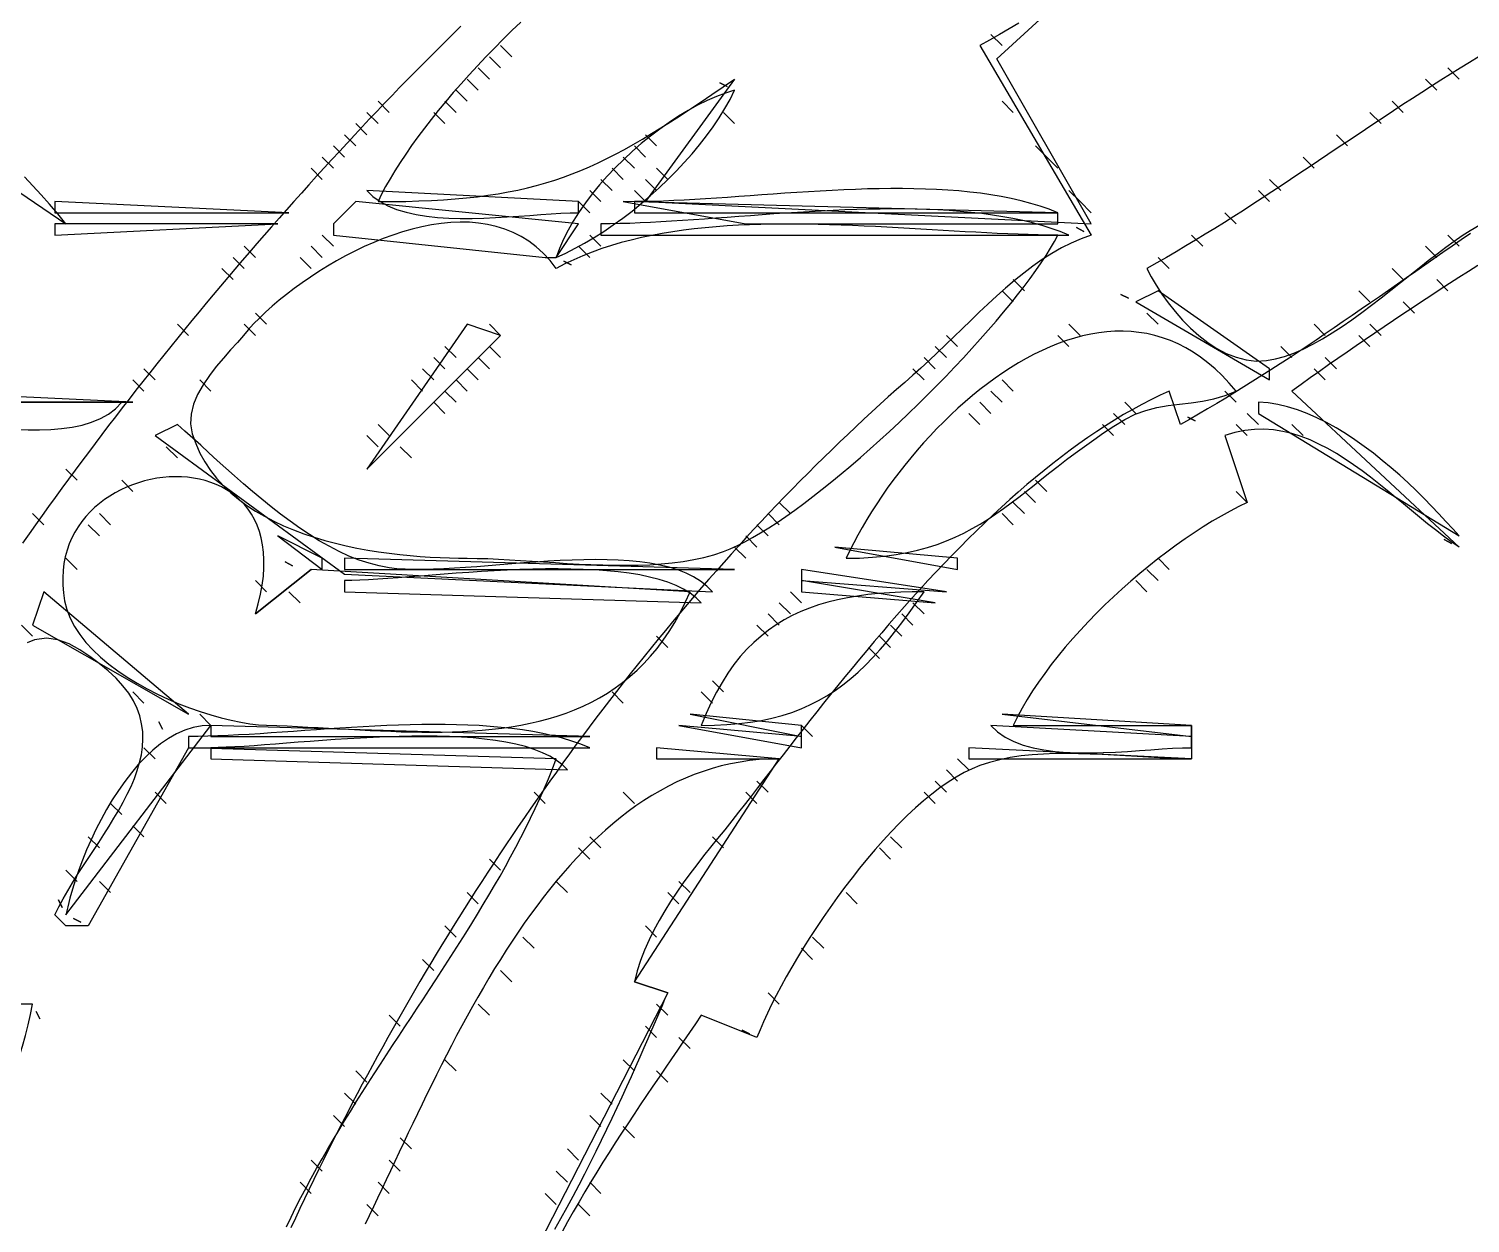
# Model space of a CAD drawing. Extents: x 0 to 1288, y 0 to 860.
# Drawn here: x 78.7 to 208, y 597.3 to 704.5 of the extents above; entities that cross this region are included whole.
import ezdxf

# ---------------------------------------------------------------- set-up
doc = ezdxf.new("R2010")
doc.units = 0
for name, color, linetype in [('C19', 19, 'CONTINUOUS'), ('C250', 250, 'CONTINUOUS'), ('C251', 251, 'CONTINUOUS'), ('C252', 252, 'CONTINUOUS'), ('C253', 253, 'CONTINUOUS'), ('C254', 254, 'CONTINUOUS'), ('C29', 29, 'CONTINUOUS'), ('C47', 47, 'CONTINUOUS'), ('C7', 7, 'CONTINUOUS')]:
    doc.layers.add(name, color=color, linetype=linetype)

msp = doc.modelspace()

# ---------------------------------------------------------------- linework, layer by layer
at = {"layer": 'C19'}
for points in [[(117.4414, 704.7328), (116.7458, 704.0538), (116.0524, 703.3723), (115.3613, 702.6883), (114.6725, 702.0018), (113.9859, 701.3128), (113.3016, 700.6214), (112.6196, 699.9274), (111.9398, 699.2309), (111.2624, 698.532), (110.5873, 697.8305), (109.9146, 697.1266), (109.2442, 696.4202), (108.5761, 695.7113), (107.9104, 695), (107.219, 694.2566), (106.5304, 693.512), (105.8444, 692.7662), (105.161, 692.0191), (104.4804, 691.2707), (103.8023, 690.521), (103.1268, 689.7699), (102.454, 689.0175), (101.7837, 688.2638), (101.116, 687.5086), (100.4509, 686.752), (99.7883, 685.9939), (99.1283, 685.2343), (98.4707, 684.4733), (97.8157, 683.7107), (97.1632, 682.9466), (96.5132, 682.1809), (95.8656, 681.4137), (95.2205, 680.6448), (94.5778, 679.8742), (93.9376, 679.102), (93.2998, 678.3282), (92.6644, 677.5526), (92.0314, 676.7753), (91.4007, 675.9962), (90.7725, 675.2153), (90.1466, 674.4327), (89.523, 673.6482), (88.9018, 672.8619), (88.2828, 672.0737), (87.6662, 671.2836), (87.0519, 670.4916), (86.4398, 669.6976), (85.83, 668.9017), (85.2225, 668.1038), (84.6172, 667.3039), (84.0141, 666.5019), (83.4132, 665.6979), (82.8145, 664.8918), (82.218, 664.0836), (81.6237, 663.2733), (81.0316, 662.4609), (80.4416, 661.6462), (79.8537, 660.8294), (79.2679, 660.0103), (78.6843, 659.189), (78.1027, 658.3654)], [(164, 703), (174, 686), (173.0939, 685.6741), (172.2019, 685.2855), (171.3236, 684.8393), (170.4585, 684.3405), (169.606, 683.7945), (168.7656, 683.2062), (167.937, 682.581), (167.1195, 681.9238), (166.3127, 681.2399), (165.516, 680.5343), (164.729, 679.8124), (163.9513, 679.0791), (163.1822, 678.3397), (162.4212, 677.5992), (161.668, 676.8629), (160.922, 676.1359), (160.1827, 675.4233), (159.4496, 674.7303), (158.7221, 674.062), (158, 673.4236)], [(208.0204, 686.154), (207.1995, 685.586), (206.3797, 685.0172), (205.561, 684.4478), (204.7434, 683.8781), (203.9267, 683.3084), (203.1109, 682.739), (202.2959, 682.1702), (201.4817, 681.6023), (200.6682, 681.0356), (199.8554, 680.4704), (199.0431, 679.9069), (198.2313, 679.3455), (197.4199, 678.7865), (196.6089, 678.2301), (195.7983, 677.6766), (194.9878, 677.1264), (194.1776, 676.5796), (193.3674, 676.0367), (192.5573, 675.4979), (191.7472, 674.9635), (190.937, 674.4338), (190.1266, 673.9091), (189.316, 673.3896), (188.5051, 672.8757), (187.6939, 672.3677), (186.8822, 671.8658), (186.0701, 671.3703), (185.2574, 670.8816), (184.4442, 670.3999), (183.6302, 669.9256), (182.8155, 669.4588), (182, 669), (181, 672), (180.1743, 671.62), (179.3519, 671.2178), (178.5327, 670.7941), (177.7169, 670.3494), (176.9045, 669.8843), (176.0955, 669.3996), (175.2902, 668.8957), (174.4885, 668.3733), (173.6906, 667.833), (172.8965, 667.2755), (172.1063, 666.7013), (171.32, 666.111), (170.5379, 665.5054), (169.7599, 664.8849), (168.9861, 664.2502), (168.2166, 663.602), (167.4515, 662.9408), (166.6909, 662.2672), (165.9348, 661.5819), (165.1834, 660.8855), (164.4366, 660.1786), (163.6947, 659.4618), (162.9576, 658.7358), (162.2255, 658.001), (161.4984, 657.2583), (160.7764, 656.5081), (160.0597, 655.7511), (159.3481, 654.9879), (158.642, 654.2191), (157.9413, 653.4454), (157.2461, 652.6673), (156.5565, 651.8854), (155.8725, 651.1005), (155.1944, 650.313), (154.522, 649.5237), (153.8556, 648.7331), (153.1952, 647.9418), (152.5409, 647.1505), (151.8927, 646.3597), (151.2508, 645.5701), (150.6152, 644.7824), (149.986, 643.997), (149.3633, 643.2147), (148.7471, 642.436), (148.1376, 641.6616), (147.5349, 640.8921), (146.9389, 640.1281), (146.3498, 639.3701), (145.7677, 638.6189), (145.1926, 637.875), (144.6247, 637.1391), (144.064, 636.4118), (143.5105, 635.6936), (142.9645, 634.9853), (142.355, 634.2042), (141.7349, 633.4237), (141.1075, 632.6423), (140.4765, 631.859), (139.8455, 631.0723), (139.218, 630.281), (138.5975, 629.4838), (137.9877, 628.6795), (137.392, 627.8669), (136.8141, 627.0446), (136.2576, 626.2113), (135.7259, 625.3659), (135.2226, 624.507), (134.7514, 623.6333), (134.3157, 622.7437), (133.9192, 621.8368), (133.5653, 620.9114), (133.2577, 619.9662), (133, 619), (136, 618), (117, 581)], [(98, 678), (99, 677), (98, 678)], [(158, 673.4235), (157.2578, 672.7784), (156.5185, 672.1279), (155.7821, 671.4723), (155.0487, 670.8114), (154.3182, 670.1454), (153.5906, 669.4745), (152.8661, 668.7985), (152.1446, 668.1177), (151.4261, 667.4322), (150.7107, 666.7419), (149.9983, 666.047), (149.2891, 665.3476), (148.5829, 664.6437), (147.88, 663.9354), (147.1801, 663.2228), (146.4835, 662.506), (145.7901, 661.7851), (145.0999, 661.0601), (144.4129, 660.3311), (143.7292, 659.5982), (143.0488, 658.8615), (142.3718, 658.121), (141.698, 657.3769), (141.0276, 656.6292), (140.3606, 655.878), (139.697, 655.1234), (139.0368, 654.3654), (138.3801, 653.6042), (137.7268, 652.8398), (137.077, 652.0723), (136.4307, 651.3017), (135.7879, 650.5282), (135.1487, 649.7519), (134.513, 648.9728), (133.8809, 648.1909), (133.2525, 647.4065), (132.6277, 646.6195), (132.0065, 645.83), (131.389, 645.0381), (130.7752, 644.244), (130.1651, 643.4476), (129.5588, 642.6491), (128.9562, 641.8485), (128.3574, 641.0459), (127.7624, 640.2414), (127.1713, 639.4351), (126.584, 638.6271), (126.0005, 637.8174), (125.4209, 637.0061), (124.8453, 636.1933), (124.2736, 635.379), (123.7058, 634.5634), (123.142, 633.7466), (122.5822, 632.9286), (122.0264, 632.1094), (121.4747, 631.2893), (120.927, 630.4682), (120.3834, 629.6462), (119.8439, 628.8234), (119.3086, 628), (118.7877, 627.1919), (118.2699, 626.3819), (117.7554, 625.57), (117.2441, 624.7562), (116.7359, 623.9405), (116.231, 623.1229), (115.7292, 622.3034), (115.2306, 621.482), (114.7352, 620.6588), (114.2431, 619.8338), (113.7541, 619.0069), (113.2684, 618.1783), (112.7859, 617.3478), (112.3066, 616.5156), (111.8305, 615.6815), (111.3577, 614.8458), (110.8881, 614.0082), (110.4217, 613.169), (109.9586, 612.328), (109.4987, 611.4853), (109.0421, 610.641), (108.5887, 609.7949), (108.1386, 608.9472), (107.6917, 608.0978), (107.2481, 607.2468), (106.8078, 606.3941), (106.3707, 605.5399), (105.9369, 604.684), (105.5064, 603.8266), (105.0792, 602.9675), (104.6552, 602.1069), (104.2346, 601.2448), (103.8172, 600.3811), (103.4032, 599.5159), (102.9924, 598.6491), (102.5849, 597.7809), (102.1808, 596.9112)], [(90.333336, 642.333313), (90.666664, 641.666687), (90.333336, 642.333313)]]:
    msp.add_lwpolyline(points, dxfattribs=at)
at = {"layer": 'C250'}
for points in [[(108, 696), (109, 695), (108, 696)], [(199, 697), (200, 696), (199, 697)], [(196, 695), (197, 694), (196, 695)], [(189, 690), (190, 689), (189, 690)], [(81, 689), (81, 688), (102, 688), (81, 689)], [(172.666672, 686.666687), (173.333328, 686.333313), (172.666672, 686.666687)], [(166, 681), (167, 680), (166, 681)], [(176.666672, 680.666687), (177.333328, 680.333313), (176.666672, 680.666687)], [(166, 673), (167, 672), (166, 673)], [(186, 672), (187, 671), (186, 672)], [(189, 671), (189, 670), (207, 659), (206.4304, 659.6444), (205.8302, 660.308), (205.2009, 660.9862), (204.5442, 661.6748), (203.8616, 662.3695), (203.1548, 663.066), (202.4254, 663.7599), (201.675, 664.447), (200.9052, 665.1229), (200.1177, 665.7834), (199.3141, 666.424), (198.4959, 667.0406), (197.6648, 667.6288), (196.8225, 668.1843), (195.9704, 668.7027), (195.1103, 669.1798), (194.2438, 669.6112), (193.3725, 669.9927), (192.4979, 670.32), (191.6218, 670.5886), (190.7456, 670.7944), (189.8712, 670.9329), (189, 671)], [(82, 657), (83, 656), (82, 657)], [(95, 642), (95, 641), (129, 641), (95, 642)], [(148, 642), (149, 641), (148, 642)], [(155, 631), (156, 630), (155, 631)], [(82.666664, 624.666687), (83.333336, 624.333313), (82.666664, 624.666687)], [(127, 604), (128, 603), (127, 604)]]:
    msp.add_lwpolyline(points, dxfattribs=at)
at = {"layer": 'C251'}
for points in [[(167.4906, 705.0198), (166.6247, 704.5053), (165.7544, 703.997), (164.8796, 703.4951), (164, 703)], [(57, 704.011597), (82, 687), (81.259, 687.9003), (80.5163, 688.7718), (79.7717, 689.6148), (79.025, 690.4299), (78.2762, 691.2176)], [(165, 704), (166, 703), (165, 704)], [(119, 701), (120, 700), (119, 701)], [(120, 702), (121, 701), (120, 702)], [(204, 700), (205, 699), (204, 700)], [(126, 684), (126.8384, 684.3826), (127.6857, 684.809), (128.539, 685.2766), (129.3953, 685.7834), (130.2518, 686.3269), (131.1055, 686.905), (131.9535, 687.5154), (132.7928, 688.1558), (133.6206, 688.8239), (134.4339, 689.5174), (135.2298, 690.2342), (136.0053, 690.9719), (136.7576, 691.7282), (137.4838, 692.5009), (138.1808, 693.2877), (138.8459, 694.0864), (139.4759, 694.8946), (140.0682, 695.7102), (140.6196, 696.5307), (141.1273, 697.3541), (141.5884, 698.1779), (142, 699), (141.1883, 698.7446), (140.3609, 698.4311), (139.5215, 698.0626), (138.6739, 697.6423), (137.8217, 697.1733), (136.9689, 696.6588), (136.119, 696.1019), (135.276, 695.5058), (134.4434, 694.8737), (133.6252, 694.2086), (132.8251, 693.5137), (132.0467, 692.7922), (131.294, 692.0472), (130.5705, 691.2819), (129.8802, 690.4995), (129.2267, 689.703), (128.6139, 688.8957), (128.0454, 688.0806), (127.525, 687.261), (127.0565, 686.44), (126.6437, 685.6207), (126.2902, 684.8063), (126, 684)], [(140.666672, 699.666687), (141.333328, 699.333313), (140.666672, 699.666687)], [(110, 698), (111, 697), (110, 698)], [(109, 697), (110, 696), (109, 697)], [(141, 697), (142, 696), (141, 697)], [(104, 692), (105, 691), (104, 692)], [(131, 692), (132, 691), (131, 692)], [(132, 693), (133, 692), (132, 693)], [(135, 692), (136, 691), (135, 692)], [(170, 693), (171, 692), (170, 693)], [(130, 691), (131, 690), (130, 691)], [(134, 691), (135, 690), (134, 691)], [(109, 690), (109.5475, 689.4657), (110.1807, 689.0084), (110.8918, 688.6229), (111.6728, 688.3039), (112.5158, 688.0463), (113.413, 687.8447), (114.3565, 687.6941), (115.3382, 687.589), (116.3505, 687.5244), (117.3853, 687.495), (118.4348, 687.4955), (119.4911, 687.5208), (120.5462, 687.5657), (121.5924, 687.6248), (122.6216, 687.693), (123.6261, 687.765), (124.5978, 687.8356), (125.529, 687.8997), (126.4116, 687.9519), (127.2379, 687.9871), (128, 688), (128, 689), (109, 690)], [(129, 690), (130, 689), (129, 690)], [(133, 689), (133, 688), (171, 688), (170.2143, 688.3094), (169.4024, 688.5907), (168.5654, 688.8449), (167.7047, 689.073), (166.8217, 689.2761), (165.9177, 689.4553), (164.9939, 689.6117), (164.0518, 689.7463), (163.0926, 689.8603), (162.1178, 689.9547), (161.1285, 690.0305), (160.1263, 690.0889), (159.1123, 690.1309), (158.0879, 690.1576), (157.0545, 690.1701), (156.0134, 690.1695), (154.9659, 690.1567), (153.9134, 690.133), (152.8571, 690.0994), (151.7984, 690.0569), (150.7387, 690.0067), (149.6792, 689.9497), (148.6214, 689.8872), (147.5664, 689.8201), (146.5158, 689.7495), (145.4707, 689.6765), (144.4326, 689.6023), (143.4027, 689.5278), (142.3824, 689.4541), (141.3731, 689.3823), (140.376, 689.3135), (139.3925, 689.2488), (138.4238, 689.1892), (137.4715, 689.1359), (136.5367, 689.0898), (135.6208, 689.0521), (134.7252, 689.0239), (133.8511, 689.0061), (133, 689)], [(108, 689), (106, 687), (106, 686), (125, 684), (126, 684), (128, 687), (108, 689)], [(128, 689), (129, 688), (128, 689)], [(173, 689), (174, 688), (173, 689)], [(129, 686), (130, 685), (129, 686)], [(141, 657.6033), (141.6065, 657.8453), (142.2434, 658.1345), (142.9088, 658.4689), (143.6008, 658.8466), (144.3175, 659.2656), (145.057, 659.724), (145.8175, 660.2198), (146.597, 660.7511), (147.3937, 661.3159), (148.2058, 661.9123), (149.0312, 662.5383), (149.8682, 663.1919), (150.7148, 663.8713), (151.5692, 664.5745), (152.4295, 665.2995), (153.2938, 666.0443), (154.1602, 666.8071), (155.0268, 667.5859), (155.8918, 668.3787), (156.7532, 669.1835), (157.6093, 669.9985), (158.458, 670.8217), (159.2976, 671.6511), (160.126, 672.4848), (160.9416, 673.3208), (161.7423, 674.1571), (162.5263, 674.992), (163.2917, 675.8232), (164.0366, 676.6491), (164.7592, 677.4675), (165.4575, 678.2765), (166.1296, 679.0742), (166.7738, 679.8587), (167.3881, 680.6279), (167.9706, 681.3799), (168.5194, 682.1129), (169.0327, 682.8248), (169.5085, 683.5136), (169.945, 684.1775), (170.3404, 684.8145), (170.6926, 685.4226), (171, 686)], [(183, 686), (184, 685), (183, 686)], [(98, 685), (99, 684), (98, 685)], [(104, 685), (105, 684), (104, 685)], [(204, 685), (205, 684), (204, 685)], [(96, 683), (97, 682), (96, 683)], [(97, 684), (98, 683), (97, 684)], [(103, 684), (104, 683), (103, 684)], [(126.666664, 683.666687), (127.333336, 683.333313), (126.666664, 683.666687)], [(167, 682), (168, 681), (167, 682)], [(205, 682), (206, 681), (205, 682)], [(92, 678), (93, 677), (92, 678)], [(120, 678), (121, 677), (120, 678)], [(194, 678), (195, 677), (194, 678)], [(199, 678), (200, 677), (199, 678)], [(152, 657), (153.2097, 657.0212), (154.3583, 657.0839), (155.4495, 657.1866), (156.487, 657.3277), (157.4747, 657.5056), (158.4163, 657.7189), (159.3156, 657.966), (160.1764, 658.2453), (161.0024, 658.5553), (161.7973, 658.8946), (162.5651, 659.2614), (163.3094, 659.6544), (164.0341, 660.072), (164.7428, 660.5126), (165.4395, 660.9747), (166.1278, 661.4568), (166.8115, 661.9573), (167.4944, 662.4746), (168.1802, 663.0074), (168.8728, 663.5539), (169.5759, 664.1128), (170.2934, 664.6823), (171.0288, 665.2611), (171.7862, 665.8476), (172.5691, 666.4402), (173.3814, 667.0374), (174.2269, 667.6376), (175.1093, 668.2394), (176.0324, 668.8411), (177, 669.4414), (177.9381, 669.9217), (178.9061, 670.2701), (179.8981, 670.5172), (180.9078, 670.6939), (181.9292, 670.8309), (182.9563, 670.9591), (183.983, 671.1093), (185.0032, 671.3123), (186.0109, 671.5989), (187, 672), (186.3845, 672.7199), (185.7577, 673.3832), (185.12, 673.991), (184.4721, 674.5445), (183.8146, 675.0448), (183.1482, 675.4931), (182.4734, 675.8905), (181.7908, 676.2382), (181.1012, 676.5373), (180.405, 676.789), (179.7029, 676.9944), (178.9956, 677.1547), (178.2835, 677.271), (177.5675, 677.3445), (176.848, 677.3764), (176.1257, 677.3677), (175.4012, 677.3196), (174.6751, 677.2333), (173.9481, 677.1099), (173.2207, 676.9507), (172.4936, 676.7566), (171.7674, 676.5289), (171.0426, 676.2688), (170.32, 675.9774), (169.6001, 675.6557), (168.8836, 675.3051), (168.171, 674.9266), (167.463, 674.5214), (166.7602, 674.0906), (166.0632, 673.6354), (165.3727, 673.1569), (164.6892, 672.6564), (164.0133, 672.1348), (163.3457, 671.5935), (162.6871, 671.0335), (162.0379, 670.4559), (161.3988, 669.8621), (160.7705, 669.253), (160.1536, 668.6298), (159.5486, 667.9938), (158.9562, 667.3459), (158.377, 666.6875), (157.8117, 666.0196), (157.2607, 665.3434), (156.7249, 664.6601), (156.2047, 663.9707), (155.7007, 663.2765), (155.2137, 662.5786), (154.7442, 661.8781), (154.2929, 661.1762), (153.8602, 660.4741), (153.447, 659.7729), (153.0537, 659.0737), (152.681, 658.3777), (152.3296, 657.6861), (152, 657)], [(191, 676), (192, 675), (191, 676)], [(89, 674), (90, 673), (89, 674)], [(118, 674), (119, 673), (118, 674)], [(119, 675), (120, 674), (119, 675)], [(159, 675), (160, 674), (159, 675)], [(194, 674), (195, 673), (194, 674)], [(117, 673), (118, 672), (117, 673)], [(20, 672), (20, 671), (88, 671), (67, 672), (20, 672)], [(116, 672), (117, 671), (116, 672)], [(165, 672), (166, 671), (165, 672)], [(20, 671), (20, 669), (70, 669), (70.7993, 668.9847), (71.6577, 668.9435), (72.5666, 668.8834), (73.5173, 668.8112), (74.5014, 668.7339), (75.5104, 668.6585), (76.5356, 668.5918), (77.5686, 668.5409), (78.6008, 668.5125), (79.6237, 668.5138), (80.6286, 668.5515), (81.6072, 668.6327), (82.5508, 668.7643), (83.4509, 668.9532), (84.299, 669.2063), (85.0864, 669.5306), (85.8048, 669.933), (86.4455, 670.4205), (87, 671), (20, 671)], [(188, 670), (189, 669), (188, 670)], [(111, 656.1442), (110.0972, 656.3096), (109.1949, 656.5433), (108.294, 656.8408), (107.3955, 657.1974), (106.5002, 657.6083), (105.609, 658.069), (104.723, 658.5748), (103.8431, 659.121), (102.97, 659.703), (102.1049, 660.3161), (101.2487, 660.9557), (100.4021, 661.6171), (99.5663, 662.2956), (98.7421, 662.9866), (97.9304, 663.6855), (97.1322, 664.3876), (96.3484, 665.0881), (95.5799, 665.7826), (94.8277, 666.4663), (94.0926, 667.1345), (93.3757, 667.7826), (92.6779, 668.406), (92, 669), (90, 668)], [(110, 669), (111, 668), (110, 669)], [(182.666672, 669.666687), (183.333328, 669.333313), (182.666672, 669.666687)], [(187, 663), (188, 662), (187, 663)], [(85, 661), (86, 660), (85, 661)], [(145, 661), (146, 660), (145, 661)], [(146, 662), (147, 661), (146, 662)], [(84, 660), (85, 659), (84, 660)], [(144, 660), (145, 659), (144, 660)], [(101, 659), (105, 656), (105, 657), (101, 659)], [(143, 659), (144, 658), (143, 659)], [(205.666672, 658.666687), (206.333328, 658.333313), (205.666672, 658.666687)], [(99, 652), (104, 656), (99, 652)], [(148, 656), (148, 655), (161, 654), (148, 656)], [(179, 656), (180, 655), (179, 656)], [(180, 657), (181, 656), (180, 657)], [(178, 655), (179, 654), (178, 655)], [(145, 652), (146, 651), (145, 652)], [(146, 653), (147, 652), (146, 653)], [(78, 651), (79, 650), (78, 651)], [(156, 651), (157, 650), (156, 651)], [(131, 645), (132, 644), (131, 645)], [(139, 645), (140, 644), (139, 645)], [(137, 642), (148, 640), (148, 641), (137, 642)], [(95, 640), (95, 639), (127, 638), (126.5461, 638.4516), (126.016, 638.8597), (125.4139, 639.2261), (124.7443, 639.5527), (124.0115, 639.8412), (123.22, 640.0937), (122.374, 640.3119), (121.4781, 640.4976), (120.5365, 640.6527), (119.5538, 640.7791), (118.5342, 640.8786), (117.4821, 640.9531), (116.4019, 641.0043), (115.2981, 641.0343), (114.1749, 641.0447), (113.0369, 641.0375), (111.8883, 641.0145), (110.7335, 640.9776), (109.577, 640.9286), (108.4232, 640.8693), (107.2763, 640.8016), (106.1408, 640.7274), (105.0211, 640.6485), (103.9216, 640.5668), (102.8466, 640.4841), (101.8005, 640.4022), (100.7878, 640.323), (99.8128, 640.2484), (98.8798, 640.1802), (97.9934, 640.1202), (97.1577, 640.0704), (96.3774, 640.0325), (95.6567, 640.0084), (95, 640)], [(89, 640), (90, 639), (89, 640)], [(135, 640), (135, 639), (146, 639), (135, 640)], [(162, 639), (163, 638), (162, 639)], [(163, 640), (163, 639), (183, 639), (163, 640)], [(144, 637), (145, 636), (144, 637)], [(90, 636), (91, 635), (90, 636)], [(124, 636), (125, 635), (124, 636)], [(143, 636), (144, 635), (143, 636)], [(159, 636), (160, 635), (159, 636)], [(120, 630), (121, 629), (120, 630)], [(128, 631), (129, 630), (128, 631)], [(82, 629), (83, 628), (82, 629)], [(85, 628), (86, 627), (85, 628)], [(126, 628), (127, 627), (126, 628)], [(152, 627), (153, 626), (152, 627)], [(116, 624), (117, 623), (116, 624)], [(114, 621), (115, 620), (114, 621)], [(148, 622), (149, 621), (148, 622)], [(121, 620), (122, 619), (121, 620)], [(135, 617), (136, 616), (135, 617)], [(145, 618), (146, 617), (145, 618)], [(79.333336, 616.333313), (79.666664, 615.666687), (79.333336, 616.333313)], [(111, 616), (112, 615), (111, 616)], [(134, 615), (135, 614), (134, 615)], [(142.666672, 614.666687), (143.333328, 614.333313), (142.666672, 614.666687)], [(116, 612), (117, 611), (116, 612)], [(132, 612), (133, 611), (132, 612)], [(108, 611), (109, 610), (108, 611)], [(135, 611), (136, 610), (135, 611)], [(106, 607), (107, 606), (106, 607)], [(129, 607), (130, 606), (129, 607)], [(104, 603), (105, 602), (104, 603)], [(111, 603), (112, 602), (111, 603)], [(103, 601), (104, 600), (103, 601)], [(110, 601), (111, 600), (110, 601)], [(129, 601), (130, 600), (129, 601)], [(125, 600), (126, 599), (125, 600)]]:
    msp.add_lwpolyline(points, dxfattribs=at)
at = {"layer": 'C252'}
for points in [[(110, 689), (111.268, 689.0063), (112.4872, 689.0258), (113.66, 689.0587), (114.789, 689.1057), (115.8769, 689.167), (116.926, 689.2433), (117.939, 689.3349), (118.9184, 689.4424), (119.8669, 689.5661), (120.7868, 689.7065), (121.6808, 689.8642), (122.5515, 690.0395), (123.4014, 690.2329), (124.233, 690.4449), (125.0489, 690.6759), (125.8516, 690.9264), (126.6437, 691.1969), (127.4278, 691.4877), (128.2064, 691.7995), (128.9821, 692.1325), (129.7574, 692.4874), (130.5348, 692.8644), (131.317, 693.2642), (132.1064, 693.6872), (132.9057, 694.1338), (133.7173, 694.6044), (134.5438, 695.0997), (135.3879, 695.6199), (136.2519, 696.1655), (137.1386, 696.7371), (138.0504, 697.3351), (138.9898, 697.9599), (139.9596, 698.612), (140.9621, 699.2919), (142, 700), (134, 689), (174, 687), (165.540894, 701.815552), (181, 716)], [(122.8186, 705.1082), (122.0154, 704.3426), (121.222, 703.5664), (120.4401, 702.7812), (119.671, 701.9887), (118.9163, 701.1906), (118.1774, 700.3884), (117.4559, 699.5839), (116.7531, 698.7787), (116.0706, 697.9744), (115.4099, 697.1728), (114.7724, 696.3754), (114.1595, 695.5839), (113.5729, 694.8), (113.014, 694.0254), (112.4841, 693.2616), (111.9849, 692.5103), (111.5178, 691.7733), (111.0843, 691.052), (110.6858, 690.3483), (110.3239, 689.6637), (110, 689)], [(121, 703), (122, 702), (121, 703)], [(206, 701), (207, 700), (206, 701)], [(116, 698), (117, 697), (116, 698)], [(166, 698), (167, 697), (166, 698)], [(115, 697), (116, 696), (115, 697)], [(107, 695), (108, 694), (107, 695)], [(134, 695), (135, 694), (134, 695)], [(106, 694), (107, 693), (106, 694)], [(133, 694), (134, 693), (133, 694)], [(169, 694), (170, 693), (169, 694)], [(105, 693), (106, 692), (105, 693)], [(190, 691), (191, 690), (190, 691)], [(133, 690), (134, 689), (133, 690)], [(172, 690), (173, 689), (172, 690)], [(81, 687), (81, 686), (101, 687), (81, 687)], [(186, 688), (187, 687), (186, 688)], [(206, 686), (207, 685), (206, 686)], [(128, 685), (129, 684), (128, 685)], [(178, 680), (190, 673), (190, 674), (180, 681), (178, 680)], [(198, 681), (199, 680), (198, 681)], [(99, 679), (100, 678), (99, 679)], [(202, 680), (203, 679), (202, 680)], [(118, 678), (109, 665), (121, 677), (118, 678)], [(172, 678), (173, 677), (172, 678)], [(161, 677), (162, 676), (161, 677)], [(171, 677), (172, 676), (171, 677)], [(116, 676), (117, 675), (116, 676)], [(120, 676), (121, 675), (120, 676)], [(160, 676), (161, 675), (160, 676)], [(114, 674), (115, 673), (114, 674)], [(115, 675), (116, 674), (115, 675)], [(158, 674), (159, 673), (158, 674)], [(195, 675), (196, 674), (195, 675)], [(88, 673), (89, 672), (88, 673)], [(94, 673), (95, 672), (94, 673)], [(113, 673), (114, 672), (113, 673)], [(115, 671), (116, 670), (115, 671)], [(163, 670), (164, 669), (163, 670)], [(164, 671), (165, 670), (164, 671)], [(177, 671), (178, 670), (177, 671)], [(175, 669), (176, 668), (175, 669)], [(187, 669), (188, 668), (187, 669)], [(192, 669), (193, 668), (192, 669)], [(109, 668), (110, 667), (109, 668)], [(91, 667), (92, 666), (91, 667)], [(112, 667), (113, 666), (112, 667)], [(82, 665), (83, 664), (82, 665)], [(138, 654), (104, 656), (99, 652), (99.2571, 652.9027), (99.46, 653.7687), (99.6104, 654.5982), (99.7102, 655.3915), (99.7612, 656.1488), (99.7655, 656.8705), (99.7248, 657.5569), (99.641, 658.2082), (99.516, 658.8247), (99.3517, 659.4067), (99.1499, 659.9546), (98.9126, 660.4685), (98.6416, 660.9488), (98.3388, 661.3958), (98.0061, 661.8097), (97.6453, 662.1909), (97.2584, 662.5396), (96.8471, 662.8561), (96.4134, 663.1407), (95.9592, 663.3938), (95.4864, 663.6155), (94.9967, 663.8062), (94.4922, 663.9661), (93.9746, 664.0956), (93.4459, 664.1949), (92.9079, 664.2644), (92.3625, 664.3042), (91.8117, 664.3148), (91.2571, 664.2963), (90.7009, 664.2492), (90.1447, 664.1735), (89.5906, 664.0698), (89.0403, 663.9382), (88.4958, 663.779), (87.959, 663.5925), (87.4316, 663.379), (86.9156, 663.1388), (86.413, 662.8723), (85.9254, 662.5795), (85.4549, 662.261), (85.0033, 661.9168), (84.5725, 661.5474), (84.1644, 661.1531), (83.7808, 660.734), (83.4236, 660.2905), (83.0947, 659.823), (82.796, 659.3316), (82.5293, 658.8166), (82.2966, 658.2784), (82.0997, 657.7173), (81.9405, 657.1334), (81.8208, 656.5272), (81.7426, 655.8989), (81.7077, 655.2488), (81.7181, 654.5772), (81.7755, 653.8843), (81.8819, 653.1705), (82.0781, 652.3864), (82.3744, 651.6212), (82.7636, 650.8762), (83.2387, 650.1525), (83.7928, 649.4513), (84.4188, 648.7739), (85.1097, 648.1214), (85.8585, 647.4951), (86.6583, 646.8961), (87.5019, 646.3257), (88.3824, 645.7851), (89.2929, 645.2754), (90.2262, 644.798), (91.1754, 644.3539), (92.1335, 643.9444), (93.0935, 643.5708), (94.0483, 643.2341), (94.991, 642.9357), (95.9146, 642.6767), (96.812, 642.4584), (97.6762, 642.2818), (98.5003, 642.1483), (99.2772, 642.0591), (100, 642.0154), (100.9158, 641.9844), (101.8364, 641.9467), (102.761, 641.9035), (103.6889, 641.8561), (104.6196, 641.8055), (105.5523, 641.7531), (106.4865, 641.7001), (107.4214, 641.6476), (108.3564, 641.597), (109.291, 641.5493), (110.2243, 641.5059), (111.1558, 641.468), (112.0849, 641.4367), (113.0108, 641.4133), (113.933, 641.399), (114.8507, 641.395), (115.7634, 641.4025), (116.6703, 641.4228), (117.5709, 641.4571), (118.4644, 641.5066), (119.3503, 641.5724), (120.2279, 641.6559), (121.0965, 641.7583), (121.9555, 641.8806), (122.8042, 642.0243), (123.6421, 642.1904), (124.4683, 642.3803), (125.2824, 642.5951), (126.0836, 642.836), (126.8713, 643.1043), (127.6448, 643.4012), (128.4035, 643.7279), (129.1468, 644.0855), (129.874, 644.4754), (130.5844, 644.8988), (131.2774, 645.3568), (131.9524, 645.8507), (132.6086, 646.3817), (133.2455, 646.951), (133.8625, 647.5599), (134.4587, 648.2095), (135.0337, 648.901), (135.5867, 649.6358), (136.1172, 650.415), (136.6243, 651.2397), (137.1076, 652.1113), (137.5664, 653.031), (138, 654)], [(87, 664), (88, 663), (87, 664)], [(169, 664), (170, 663), (169, 664)], [(168, 663), (169, 662), (168, 663)], [(79, 661), (80, 660), (79, 661)], [(167, 662), (168, 661), (167, 662)], [(148, 655), (148, 654), (160, 653), (148, 655)], [(80, 654), (79, 651), (93, 643), (80, 654)], [(102, 654), (103, 653), (102, 654)], [(139, 642), (140.182, 642.0179), (141.3109, 642.0718), (142.3893, 642.162), (143.4202, 642.2887), (144.4063, 642.4524), (145.3503, 642.6534), (146.255, 642.8919), (147.1233, 643.1684), (147.9579, 643.4832), (148.7616, 643.8366), (149.5371, 644.2289), (150.2873, 644.6605), (151.015, 645.1318), (151.7229, 645.643), (152.4137, 646.1945), (153.0904, 646.7867), (153.7556, 647.4198), (154.4122, 648.0942), (155.0629, 648.8102), (155.7106, 649.5683), (156.3579, 650.3686), (157.0077, 651.2116), (157.6628, 652.0976), (158.326, 653.027), (159, 654), (157.9416, 653.9905), (156.9083, 653.961), (155.9, 653.9098), (154.9167, 653.8355), (153.9582, 653.7362), (153.0245, 653.6105), (152.1155, 653.4567), (151.2312, 653.2732), (150.3714, 653.0584), (149.536, 652.8107), (148.7251, 652.5284), (147.9384, 652.21), (147.176, 651.8539), (146.4377, 651.4583), (145.7234, 651.0218), (145.0332, 650.5427), (144.3668, 650.0194), (143.7242, 649.4502), (143.1054, 648.8336), (142.5103, 648.168), (141.9387, 647.4517), (141.3907, 646.6832), (140.866, 645.8608), (140.3647, 644.9828), (139.8866, 644.0478), (139.4317, 643.054), (139, 642)], [(157, 652), (158, 651), (157, 652)], [(158, 653), (159, 652), (158, 653)], [(144, 651), (145, 650), (144, 651)], [(135, 650), (136, 649), (135, 650)], [(155, 650), (156, 649), (155, 650)], [(154, 649), (155, 648), (154, 649)], [(140, 646), (141, 645), (140, 646)], [(88, 645), (89, 644), (88, 645)], [(166, 643), (183, 641), (183, 642), (166, 643)], [(82, 625), (95, 642), (94.2063, 641.9591), (93.4279, 641.8158), (92.6657, 641.5765), (91.9208, 641.2475), (91.194, 640.8354), (90.4864, 640.3465), (89.7989, 639.7872), (89.1326, 639.1639), (88.4885, 638.4831), (87.8675, 637.7512), (87.2706, 636.9746), (86.6988, 636.1597), (86.1532, 635.3129), (85.6346, 634.4406), (85.144, 633.5493), (84.6826, 632.6454), (84.2511, 631.7352), (83.8507, 630.8253), (83.4824, 629.9219), (83.147, 629.0316), (82.8457, 628.1607), (82.5793, 627.3157), (82.3489, 626.503), (82.1554, 625.7289), (82, 625)], [(93, 641), (93, 640), (129, 640), (128.2109, 640.31), (127.3948, 640.5905), (126.5531, 640.8425), (125.6872, 641.0674), (124.7987, 641.2662), (123.8889, 641.4402), (122.9593, 641.5905), (122.0113, 641.7184), (121.0464, 641.825), (120.066, 641.9116), (119.0715, 641.9792), (118.0644, 642.0291), (117.0461, 642.0626), (116.0181, 642.0806), (114.9818, 642.0846), (113.9386, 642.0756), (112.8901, 642.0548), (111.8375, 642.0235), (110.7824, 641.9828), (109.7262, 641.9338), (108.6704, 641.8779), (107.6164, 641.8162), (106.5656, 641.7498), (105.5194, 641.68), (104.4794, 641.6079), (103.4469, 641.5348), (102.4234, 641.4618), (101.4104, 641.3901), (100.4092, 641.3209), (99.4213, 641.2554), (98.4482, 641.1947), (97.4913, 641.1402), (96.552, 641.0929), (95.6318, 641.054), (94.732, 641.0248), (93.8543, 641.0064), (93, 641)], [(165, 642), (165.5891, 641.4304), (166.2724, 640.9508), (167.0404, 640.5542), (167.8833, 640.2339), (168.7916, 639.9833), (169.7557, 639.7954), (170.766, 639.6637), (171.813, 639.5813), (172.8869, 639.5414), (173.9782, 639.5374), (175.0773, 639.5625), (176.1747, 639.6099), (177.2607, 639.6729), (178.3256, 639.7447), (179.3601, 639.8186), (180.3543, 639.8878), (181.2987, 639.9456), (182.1838, 639.9852), (183, 640), (183, 641), (165, 642)], [(161, 638), (162, 637), (161, 638)], [(160, 637), (161, 636), (160, 637)], [(132, 636), (133, 635), (132, 636)], [(86, 635), (87, 634), (86, 635)], [(88, 633), (89, 632), (88, 633)], [(84, 632), (85, 631), (84, 632)], [(129, 632), (130, 631), (129, 632)], [(140, 632), (141, 631), (140, 632)], [(156, 632), (157, 631), (156, 632)], [(137, 628), (138, 627), (137, 628)], [(81.333336, 626.333313), (81.666664, 625.666687), (81.333336, 626.333313)], [(118, 627), (119, 626), (118, 627)], [(136, 627), (137, 626), (136, 627)], [(134, 624), (135, 623), (134, 624)], [(123, 623), (124, 622), (123, 623)], [(149, 623), (150, 622), (149, 623)], [(119, 617), (120, 616), (119, 617)], [(137, 614), (138, 613), (137, 614)], [(107, 609), (108, 608), (107, 609)], [(130, 609), (131, 608), (130, 609)], [(132, 606), (133, 605), (132, 606)], [(112, 605), (113, 604), (112, 605)], [(126, 602), (127, 601), (126, 602)], [(109, 599), (110, 598), (109, 599)], [(128, 599), (129, 598), (128, 599)]]:
    msp.add_lwpolyline(points, dxfattribs=at)
at = {"layer": 'C253'}
for points in [[(118, 700), (119, 699), (118, 700)], [(201, 698), (202, 697), (201, 698)], [(193, 693), (194, 692), (193, 693)], [(130, 687), (130, 686), (172, 686), (171.2205, 686.3084), (170.416, 686.5911), (169.5875, 686.8489), (168.7364, 687.0828), (167.8636, 687.2935), (166.9704, 687.4819), (166.0579, 687.6491), (165.1272, 687.7958), (164.1795, 687.9231), (163.2159, 688.0316), (162.2376, 688.1224), (161.2457, 688.1964), (160.2413, 688.2544), (159.2256, 688.2973), (158.1998, 688.326), (157.165, 688.3415), (156.1223, 688.3446), (155.0729, 688.3361), (154.0179, 688.3171), (152.9584, 688.2883), (151.8957, 688.2508), (150.8308, 688.2053), (149.765, 688.1527), (148.6992, 688.0941), (147.6348, 688.0301), (146.5728, 687.9619), (145.5144, 687.8901), (144.4607, 687.8158), (143.4128, 687.7398), (142.372, 687.6631), (141.3393, 687.5864), (140.316, 687.5107), (139.303, 687.437), (138.3017, 687.366), (137.3131, 687.2987), (136.3384, 687.236), (135.3786, 687.1787), (134.4351, 687.1278), (133.5089, 687.0842), (132.6011, 687.0487), (131.7129, 687.0222), (130.8455, 687.0057), (130, 687)], [(180, 684), (181, 683), (180, 684)], [(201, 683), (202, 682), (201, 683)], [(176, 670), (177, 669), (176, 670)], [(166, 661), (167, 660), (166, 661)], [(142, 658), (143, 657), (142, 658)], [(101.666664, 656.666687), (102.333336, 656.333313), (101.666664, 656.666687)], [(107, 655), (107, 654), (139, 653), (138.5461, 653.4516), (138.016, 653.8597), (137.4139, 654.2261), (136.7443, 654.5527), (136.0115, 654.8412), (135.22, 655.0937), (134.374, 655.3119), (133.4781, 655.4976), (132.5366, 655.6527), (131.5538, 655.7791), (130.5342, 655.8786), (129.4821, 655.9531), (128.402, 656.0043), (127.2981, 656.0343), (126.175, 656.0447), (125.0369, 656.0375), (123.8883, 656.0145), (122.7336, 655.9776), (121.5771, 655.9286), (120.4232, 655.8693), (119.2763, 655.8016), (118.1408, 655.7274), (117.0211, 655.6485), (115.9216, 655.5668), (114.8466, 655.4841), (113.8006, 655.4022), (112.7878, 655.323), (111.8128, 655.2484), (110.8798, 655.1802), (109.9934, 655.1202), (109.1578, 655.0704), (108.3774, 655.0325), (107.6567, 655.0084), (107, 655)], [(99, 655), (100, 654), (99, 655)], [(94, 643), (95, 642), (94, 643)], [(77, 617), (71, 603), (71.816, 603.5114), (72.5821, 604.0871), (73.2996, 604.7222), (73.9698, 605.4115), (74.5942, 606.15), (75.174, 606.9326), (75.7106, 607.7541), (76.2054, 608.6096), (76.6598, 609.494), (77.075, 610.4022), (77.4524, 611.3291), (77.7935, 612.2697), (78.0995, 613.2189), (78.3717, 614.1715), (78.6117, 615.1227), (78.8206, 616.0672), (79, 617), (77, 617)]]:
    msp.add_lwpolyline(points, dxfattribs=at)
at = {"layer": 'C254'}
for points in [[(132, 689), (143, 687), (171, 687), (171, 688), (132, 689)], [(179, 679), (180, 678), (179, 679)], [(198, 677), (199, 676), (198, 677)], [(151, 658), (162, 656), (162, 657), (151, 658)], [(138, 643), (148, 641), (148, 642), (138, 643)]]:
    msp.add_lwpolyline(points, dxfattribs=at)
at = {"layer": 'C29'}
msp.add_lwpolyline([(117, 699), (118, 698), (117, 699)], dxfattribs=at)
at = {"layer": 'C47'}
for points in [[(90, 668), (107, 655.563293), (140, 654), (139.5065, 654.4958), (138.9461, 654.9355), (138.3229, 655.3219), (137.6408, 655.6577), (136.904, 655.946), (136.1163, 656.1894), (135.282, 656.391), (134.4048, 656.5534), (133.489, 656.6797), (132.5385, 656.7725), (131.5573, 656.8349), (130.5495, 656.8695), (129.5191, 656.8794), (128.4702, 656.8673), (127.4066, 656.8361), (126.3326, 656.7886), (125.252, 656.7277), (124.1689, 656.6562), (123.0874, 656.5771), (122.0115, 656.4931), (120.9452, 656.4071), (119.8925, 656.3219), (118.8574, 656.2404), (117.844, 656.1655), (116.8563, 656.1), (115.8983, 656.0467), (114.9741, 656.0086), (114.0876, 655.9884), (113.2429, 655.989), (112.4441, 656.0133), (111.6951, 656.0641), (111, 656.1443)], [(107, 657), (107, 656), (142, 656), (107, 657)]]:
    msp.add_lwpolyline(points, dxfattribs=at)
at = {"layer": 'C7'}
for points in [[(208.82, 702.0194), (207.9536, 701.4954), (207.0906, 700.9662), (206.2308, 700.4323), (205.3739, 699.894), (204.5197, 699.3517), (203.668, 698.8057), (202.8186, 698.2565), (201.9712, 697.7042), (201.1255, 697.1494), (200.2814, 696.5924), (199.4386, 696.0335), (198.5969, 695.4731), (197.756, 694.9116), (196.9158, 694.3493), (196.0759, 693.7866), (195.2362, 693.2238), (194.3964, 692.6613), (193.5563, 692.0995), (192.7156, 691.5388), (191.8742, 690.9794), (191.0317, 690.4217), (190.188, 689.8662), (189.3428, 689.3131), (188.4959, 688.7628), (187.647, 688.2158), (186.796, 687.6723), (185.9425, 687.1327), (185.0864, 686.5974), (184.2274, 686.0667), (183.3653, 685.541), (182.4999, 685.0206), (181.6308, 684.506), (180.758, 683.9974), (179.8811, 683.4953), (179, 683)], [(171, 686), (170.1306, 686.0047), (169.2457, 686.0185), (168.3461, 686.0405), (167.4326, 686.0699), (166.5059, 686.1059), (165.5668, 686.1477), (164.6161, 686.1945), (163.6546, 686.2455), (162.683, 686.3), (161.7021, 686.357), (160.7127, 686.4159), (159.7156, 686.4758), (158.7116, 686.5359), (157.7013, 686.5954), (156.6858, 686.6535), (155.6656, 686.7095), (154.6415, 686.7624), (153.6144, 686.8116), (152.5851, 686.8562), (151.5542, 686.8955), (150.5227, 686.9285), (149.4911, 686.9546), (148.4605, 686.9728), (147.4314, 686.9825), (146.4048, 686.9829), (145.3813, 686.973), (144.3618, 686.9522), (143.347, 686.9196), (142.3377, 686.8744), (141.3347, 686.8159), (140.3388, 686.7432), (139.3507, 686.6555), (138.3712, 686.552), (137.4011, 686.432), (136.4413, 686.2946), (135.4923, 686.139), (134.5551, 685.9645), (133.6305, 685.7702), (132.7191, 685.5553), (131.8218, 685.319), (130.9393, 685.0606), (130.0725, 684.7793), (129.222, 684.4741), (128.3888, 684.1444), (127.5735, 683.7894), (126.777, 683.4081), (126, 683), (125.4331, 683.722), (124.8314, 684.3678), (124.197, 684.9399), (123.5321, 685.4406), (122.8388, 685.8723), (122.1191, 686.2374), (121.3752, 686.5382), (120.6093, 686.7772), (119.8235, 686.9567), (119.0198, 687.0791), (118.2005, 687.1468), (117.3676, 687.1622), (116.5233, 687.1276), (115.6697, 687.0455), (114.8089, 686.9182), (113.9431, 686.7481), (113.0743, 686.5376), (112.2048, 686.289), (111.3365, 686.0048), (110.4718, 685.6874), (109.6126, 685.339), (108.7611, 684.9621), (107.9194, 684.5592), (107.0898, 684.1324), (106.2742, 683.6844), (105.4748, 683.2173), (104.6937, 682.7337), (103.9331, 682.2358), (103.1951, 681.7262), (102.4818, 681.207), (101.7954, 680.6809), (101.1379, 680.15), (100.5115, 679.6168), (99.9184, 679.0838), (99.3606, 678.5532), (98.8402, 678.0274), (98.3595, 677.5089), (97.9205, 677), (97.3804, 676.3717), (96.7746, 675.69), (96.1331, 674.961), (95.4861, 674.191), (94.8637, 673.3861), (94.296, 672.5526), (93.813, 671.6967), (93.4449, 670.8246), (93.2218, 669.9426), (93.1738, 669.0568), (93.331, 668.1736)], [(179, 683), (179.3841, 682.2614), (179.8332, 681.492), (180.343, 680.7051), (180.9096, 679.9139), (181.5287, 679.1317), (182.1963, 678.3719), (182.9084, 677.6478), (183.6609, 676.9728), (184.4496, 676.36), (185.2704, 675.8229), (186.1194, 675.3747), (186.9924, 675.0287), (187.8853, 674.7983), (188.794, 674.6968), (189.7145, 674.7376), (190.5182, 674.8806), (191.3393, 675.1054), (192.1756, 675.4054), (193.0248, 675.7738), (193.8848, 676.2037), (194.7533, 676.6885), (195.6281, 677.2214), (196.507, 677.7957), (197.3878, 678.4046), (198.2682, 679.0414), (199.1461, 679.6993), (200.0192, 680.3715), (200.8853, 681.0513), (201.7422, 681.732), (202.5877, 682.4069), (203.4195, 683.0691), (204.2355, 683.7119), (205.0334, 684.3285), (205.811, 684.9123), (206.5661, 685.4565), (207.2965, 685.9542), (208, 686.3989), (208.8539, 686.9135)], [(105, 686), (106, 685), (105, 686)], [(208.6926, 683.2594), (207.8441, 682.7249), (206.9974, 682.1873), (206.1523, 681.6465), (205.3088, 681.1025), (204.4669, 680.5555), (203.6265, 680.0054), (202.7877, 679.4523), (201.9503, 678.8962), (201.1143, 678.337), (200.2797, 677.775), (199.4464, 677.2101), (198.6145, 676.6422), (197.7837, 676.0716), (196.9542, 675.4981), (196.1258, 674.9218), (195.2986, 674.3428), (194.4724, 673.7611), (193.6473, 673.1767), (192.8231, 672.5896), (192, 672), (207, 658), (206.2976, 658.4811), (205.5924, 658.9946), (204.8839, 659.5357), (204.1718, 660.0994), (203.4558, 660.6808), (202.7355, 661.2751), (202.0106, 661.8771), (201.2807, 662.4822), (200.5454, 663.0853), (199.8045, 663.6815), (199.0575, 664.2659), (198.3041, 664.8335), (197.544, 665.3796), (196.7768, 665.8991), (196.0022, 666.3872), (195.2198, 666.8388), (194.4293, 667.2492), (193.6303, 667.6134), (192.8225, 667.9264), (192.0055, 668.1834), (191.1789, 668.3794), (190.3425, 668.5096), (189.4958, 668.5689), (188.6386, 668.5525), (187.7704, 668.4555), (186.891, 668.273), (186, 668), (188, 662), (187.2331, 661.6284), (186.4532, 661.223), (185.662, 660.7853), (184.8616, 660.3166), (184.0537, 659.8184), (183.2404, 659.2922), (182.4234, 658.7394), (181.6047, 658.1614), (180.7862, 657.5597), (179.9698, 656.9358), (179.1573, 656.291), (178.3507, 655.6268), (177.5519, 654.9447), (176.7628, 654.246), (175.9852, 653.5323), (175.2211, 652.805), (174.4724, 652.0655), (173.7409, 651.3153), (173.0286, 650.5557), (172.3373, 649.7883), (171.669, 649.0145), (171.0255, 648.2358), (170.4088, 647.4535), (169.8207, 646.6691), (169.2631, 645.8841), (168.738, 645.0999), (168.2473, 644.3179), (167.7927, 643.5397), (167.3763, 642.7665), (167, 642), (183, 642), (183, 639), (182.0794, 639.0109), (181.1272, 639.0409), (180.1473, 639.0858), (179.1439, 639.1414), (178.1209, 639.2034), (177.0824, 639.2677), (176.0323, 639.33), (174.9748, 639.3862), (173.9138, 639.4321), (172.8534, 639.4634), (171.7976, 639.4759), (170.7505, 639.4655), (169.716, 639.4279), (168.6982, 639.3589), (167.7011, 639.2544), (166.7288, 639.1101), (165.7853, 638.9218), (164.8745, 638.6854), (164.0007, 638.3966), (163.2991, 638.1077), (162.5889, 637.7593), (161.8716, 637.3545), (161.1484, 636.8962), (160.4208, 636.3876), (159.6903, 635.8316), (158.9582, 635.2314), (158.226, 634.5898), (157.495, 633.9099), (156.7667, 633.1949), (156.0425, 632.4476), (155.3237, 631.6712), (154.6119, 630.8687), (153.9084, 630.0431), (153.2146, 629.1974), (152.532, 628.3346), (151.8619, 627.4579), (151.2058, 626.5702), (150.5651, 625.6746), (149.9411, 624.774), (149.3354, 623.8716), (148.7493, 622.9703), (148.1842, 622.0733), (147.6415, 621.1834), (147.1227, 620.3038), (146.6291, 619.4375), (146.1622, 618.5875), (145.7234, 617.7568), (145.3141, 616.9486), (144.9357, 616.1657), (144.5896, 615.4113), (144.2772, 614.6884), (144, 614), (139, 616), (138.479, 615.2291), (137.9501, 614.4501), (137.4141, 613.6629), (136.8719, 612.8679), (136.3243, 612.0653), (135.7721, 611.2553), (135.2163, 610.4381), (134.6576, 609.614), (134.0969, 608.7831), (133.5351, 607.9456), (132.9729, 607.1018), (132.4113, 606.252), (131.8511, 605.3962), (131.293, 604.5348), (130.7381, 603.668), (130.187, 602.7959), (129.6407, 601.9188), (129.1, 601.0369), (128.5657, 600.1504), (128.0387, 599.2596), (127.5199, 598.3647), (127.0101, 597.4658), (126.51, 596.5632)], [(93.331, 668.1735), (93.6453, 667.2822), (94.025, 666.4381), (94.4665, 665.6398), (94.9664, 664.8863), (95.5212, 664.1762), (96.1276, 663.5084), (96.7821, 662.8817), (97.4812, 662.2948), (98.2216, 661.7465), (98.9998, 661.2356), (99.8124, 660.7609), (100.6559, 660.3212), (101.527, 659.9153), (102.4221, 659.5419), (103.3379, 659.1999), (104.2709, 658.888), (105.2177, 658.605), (106.1749, 658.3497), (107.139, 658.1209), (108.1066, 657.9174), (109.0743, 657.738), (110.0386, 657.5814), (110.9961, 657.4464), (111.9434, 657.3318), (112.877, 657.2365), (113.7936, 657.1592), (114.6896, 657.0986), (115.5617, 657.0536), (116.4064, 657.023), (117.2203, 657.0055), (118, 657), (118.9049, 656.9904), (119.84, 656.9637), (120.8023, 656.9227), (121.7886, 656.8704), (122.7958, 656.8097), (123.8209, 656.7435), (124.8608, 656.6747), (125.9124, 656.6063), (126.9727, 656.5411), (128.0385, 656.482), (129.1068, 656.4321), (130.1745, 656.3942), (131.2385, 656.3711), (132.2958, 656.366), (133.3433, 656.3815), (134.3779, 656.4208), (135.3964, 656.4866), (136.396, 656.582), (137.3733, 656.7097), (138.3255, 656.8728), (139.2494, 657.0742), (140.1419, 657.3167), (141, 657.6034)], [(147, 654), (148, 653), (147, 654)], [(84.9807, 647.5516), (84.1435, 648.1738), (83.2414, 648.7852), (82.2843, 649.3131), (81.2824, 649.6848), (80.2457, 649.8276), (79.1844, 649.669), (78.5077, 649.4042)], [(101.7808, 597), (102.2038, 597.8806), (102.6389, 598.7576), (103.0853, 599.6312), (103.5427, 600.5014), (104.0102, 601.3685), (104.4875, 602.2327), (104.9739, 603.094), (105.4688, 603.9528), (105.9717, 604.809), (106.482, 605.663), (106.9991, 606.5149), (107.5224, 607.3649), (108.0514, 608.2131), (108.5855, 609.0597), (109.1241, 609.9048), (109.6666, 610.7487), (110.2124, 611.5915), (110.761, 612.4333), (111.3118, 613.2745), (111.8643, 614.115), (112.4178, 614.9551), (112.9717, 615.795), (113.5256, 616.6348), (114.0788, 617.4747), (114.6307, 618.3149), (115.1807, 619.1554), (115.7284, 619.9967), (116.2731, 620.8386), (116.8142, 621.6816), (117.3511, 622.5256), (117.8834, 623.3709), (118.4103, 624.2177), (118.9314, 625.0661), (119.446, 625.9163), (119.9537, 626.7685), (120.4537, 627.6227), (120.9455, 628.4793), (121.4286, 629.3384), (121.9023, 630.2001), (122.3662, 631.0646), (122.8195, 631.9322), (123.2619, 632.8028), (123.6925, 633.6768), (124.111, 634.5543), (124.5167, 635.4354), (124.909, 636.3204), (125.2873, 637.2093), (125.6512, 638.1025), (126, 639), (93, 640), (84, 624), (82, 624), (81, 625), (81.3573, 625.7202), (81.7453, 626.4414), (82.1593, 627.1634), (82.5949, 627.886), (83.0475, 628.6089), (83.5124, 629.332), (83.9851, 630.0551), (84.4611, 630.778), (84.9357, 631.5005), (85.4045, 632.2223), (85.8628, 632.9434), (86.306, 633.6634), (86.7297, 634.3823), (87.1292, 635.0997), (87.5, 635.8156), (87.8375, 636.5297), (88.1371, 637.2418), (88.3943, 637.9517), (88.6044, 638.6592), (88.763, 639.3642), (88.8655, 640.0664), (88.9072, 640.7656), (88.8837, 641.4617), (88.7903, 642.1544), (88.6225, 642.8436), (88.3757, 643.529), (88.0454, 644.2104), (87.627, 644.8877), (87.1158, 645.5607), (86.5074, 646.2292), (85.7972, 646.8929), (84.9807, 647.5517)], [(125.8605, 596.7819), (126.419, 597.7675), (126.9688, 598.7618), (127.5096, 599.7625), (128.0409, 600.7672), (128.5622, 601.7735), (129.0732, 602.7789), (129.5733, 603.7811), (130.0622, 604.7777), (130.5394, 605.7663), (131.0045, 606.7444), (131.4571, 607.7097), (131.8966, 608.6598), (132.3228, 609.5923), (132.7351, 610.5047), (133.1331, 611.3948), (133.5163, 612.26), (133.8844, 613.0979), (134.2369, 613.9063), (134.5734, 614.6826), (134.8934, 615.4245), (135.1965, 616.1296), (135.4822, 616.7955), (135.7502, 617.4197), (136, 618), (133, 619), (146, 639), (145.1006, 638.9815), (144.2149, 638.9265), (143.3426, 638.8359), (142.4834, 638.7104), (141.6374, 638.5508), (140.8042, 638.3579), (139.9838, 638.1325), (139.1759, 637.8754), (138.3805, 637.5873), (137.5972, 637.2692), (136.8261, 636.9216), (136.0668, 636.5455), (135.3193, 636.1417), (134.5833, 635.7108), (133.8587, 635.2538), (133.1453, 634.7714), (132.4431, 634.2644), (131.7517, 633.7335), (131.071, 633.1796), (130.4009, 632.6035), (129.7412, 632.006), (129.0917, 631.3878), (128.4523, 630.7497), (127.8228, 630.0925), (127.2031, 629.4171), (126.5929, 628.7241), (125.992, 628.0145), (125.4005, 627.2889), (124.818, 626.5482), (124.2443, 625.7932), (123.6794, 625.0246), (123.1231, 624.2433), (122.5752, 623.45), (122.0355, 622.6455), (121.5039, 621.8307), (120.9802, 621.0062), (120.4642, 620.173), (119.9557, 619.3317), (119.4547, 618.4832), (118.9609, 617.6283), (118.4741, 616.7677), (117.9943, 615.9023), (117.5212, 615.0328), (117.0547, 614.16), (116.5945, 613.2848), (116.1406, 612.4078), (115.6928, 611.53), (115.2508, 610.652), (114.8146, 609.7747), (114.3839, 608.8989), (113.9587, 608.0253), (113.5387, 607.1548), (113.1237, 606.2881), (112.7137, 605.4261), (112.3083, 604.5694), (111.9076, 603.719), (111.5112, 602.8756), (111.1191, 602.0399), (110.731, 601.2129), (110.3469, 600.3952), (109.9665, 599.5876), (109.5896, 598.791), (109.2161, 598.0062), (108.8459, 597.2339)]]:
    msp.add_lwpolyline(points, dxfattribs=at)

doc.saveas('drawing.dxf')
